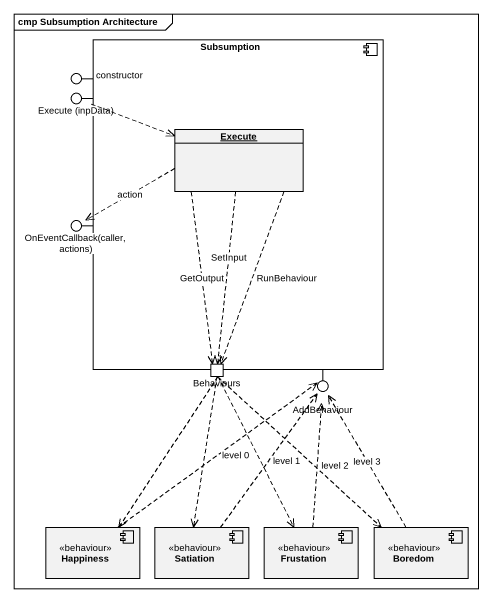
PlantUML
@startuml
mainframe cmp Subsumption Architecture
allowmixing
hide circle
hide empty members
() constructor
component Subsumption {
  object Execute
  port Behaviours
}
() "Execute (inpData)" as Execute_inpData
() "OnEventCallback(caller, actions)" as OnEventCallback_caller
() AddBehaviour
component Happiness <<behaviour>>
component Satiation <<behaviour>>
component Frustation <<behaviour>>
component Boredom <<behaviour>>
Subsumption -up- constructor
Subsumption -up- Execute_inpData
Subsumption -left- OnEventCallback_caller
Subsumption -- AddBehaviour
Execute_inpData .right.> Execute
Execute .left.> OnEventCallback_caller : action
Execute ..> Behaviours : GetOutput
Execute ..> Behaviours : SetInput
Execute ..> Behaviours : RunBehaviour
Behaviours ..> Happiness
Behaviours ..> Satiation
Behaviours ..> Frustation
Behaviours ..> Boredom
Happiness .up.> AddBehaviour : level 0
Satiation .up.> AddBehaviour : level 1
Frustation .up.> AddBehaviour : level 2
Boredom .up.> AddBehaviour : level 3
@enduml
